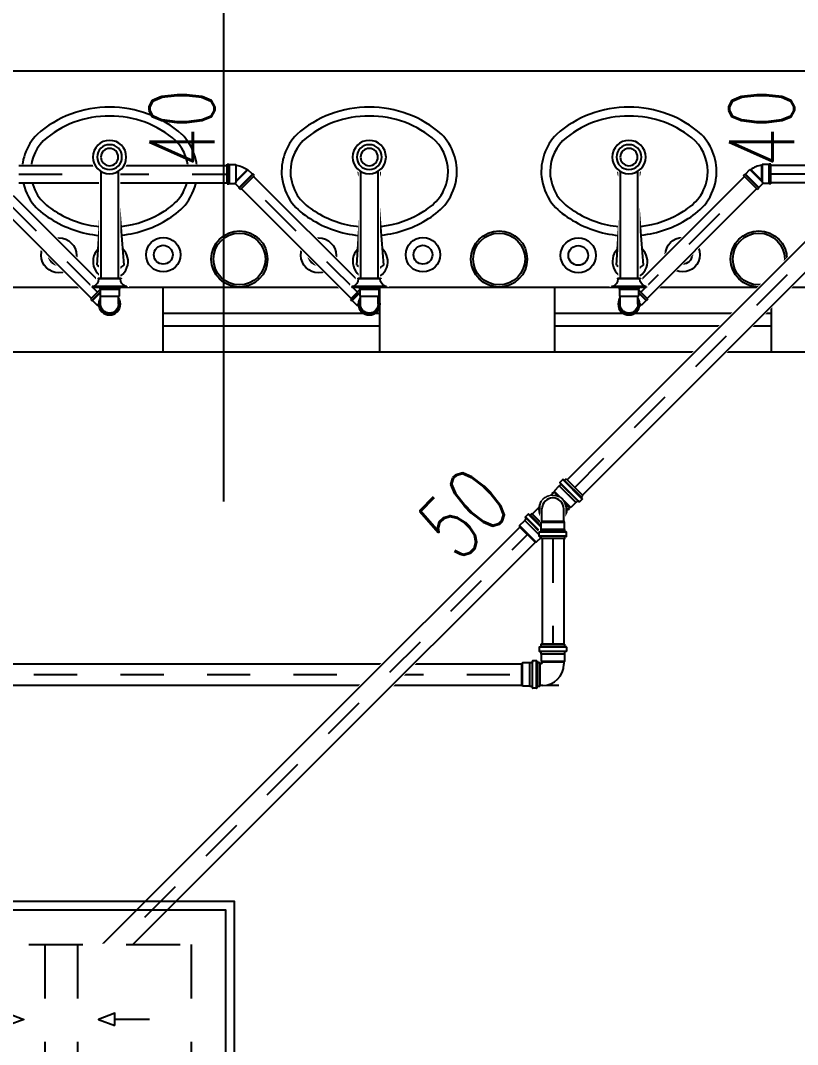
# Model space of a CAD drawing. Header units: inches. Extents: x 542787 to 543192, y 9574025 to 9574373.
# Drawn here: x 543046.43 to 543048.225, y 9574104.604 to 9574106.971 of the extents above; entities that cross this region are included whole.
import ezdxf
from ezdxf.enums import TextEntityAlignment as Align

# ---------------------------------------------------------------- set-up
doc = ezdxf.new("R2010")
doc.units = ezdxf.units.IN
doc.header["$MEASUREMENT"] = 0
for name, pattern in [('DASHDOT', [1, 0.5, -0.25, 0, -0.25]), ('HIDDEN', [0.375, 0.25, -0.125]), ('HIDDEN2', [4.7625, 3.175, -1.5875])]:
    doc.linetypes.add(name, pattern=pattern)
for name, color, linetype in [('EIXO', 8, 'Continuous'), ('I-ARQ', 8, 'Continuous'), ('I-CONEXAO', 1, 'Continuous'), ('I-ESGOTO', 6, 'Continuous'), ('I-NORMO_INST', 4, 'Continuous'), ('TINTERNO', 8, 'Continuous')]:
    doc.layers.add(name, color=color, linetype=linetype)
doc.styles.add('125', font='ROMANS.SHX', dxfattribs={"width": 0.7, "height": 0.25})
doc.styles.add('25', font='ROMANS.SHX', dxfattribs={"width": 0.7, "height": 0.05})

# ---------------------------------------------------------------- blocks, each defined once
blk = doc.blocks.new('*U170')
at = {"color": 2}
blk.add_wipeout([(0, -0.0285), (-4.4131, -0.0285), (-4.4131, 0.0285), (0, 0.0285)], dxfattribs=at)
for p, q in [((0, 0.025), (-4.4131, 0.025)), ((0, -0.025), (-4.4131, -0.025))]:
    blk.add_line(p, q)
at = {"layer": 'EIXO', "linetype": 'DASHDOT', "ltscale": 0.01}
blk.add_line((0, 0), (-4.4131, 0), dxfattribs=at)
blk = doc.blocks.new('*U78')
at = {"color": 2}
blk.add_wipeout([(0.1631, -0.1299), (0.3716, -0.3383), (0.3384, -0.3715), (0.1299, -0.1631)], dxfattribs=at)
for p, q in [((0.1607, -0.1323), (0.3692, -0.3407)), ((0.1324, -0.1606), (0.3409, -0.369))]:
    blk.add_line(p, q)
at = {"layer": 'EIXO', "linetype": 'DASHDOT', "ltscale": 0.01}
blk.add_line((0.1465, -0.1465), (0.355, -0.3549), dxfattribs=at)
blk = doc.blocks.new('*U80')
at = {"color": 2}
blk.add_wipeout([(0.0879, -0.0547), (0.3715, -0.3384), (0.3384, -0.3715), (0.0547, -0.0879)], dxfattribs=at)
for p, q in [((0.0854, -0.0571), (0.3691, -0.3408)), ((0.0571, -0.0854), (0.3408, -0.3691))]:
    blk.add_line(p, q)
at = {"layer": 'EIXO', "linetype": 'DASHDOT', "ltscale": 0.01}
blk.add_line((0.0713, -0.0713), (0.3549, -0.3549), dxfattribs=at)
blk = doc.blocks.new('*U81')
at = {"color": 2}
blk.add_wipeout([(0, 0.0228), (0.5486, 0.0228), (0.5486, -0.0228), (0, -0.0228)], dxfattribs=at)
for p, q in [((0, 0.02), (0.5486, 0.02)), ((0, -0.02), (0.5486, -0.02))]:
    blk.add_line(p, q)
at = {"layer": 'EIXO', "linetype": 'DASHDOT', "ltscale": 0.01}
blk.add_line((0, 0), (0.5486, 0), dxfattribs=at)
blk = doc.blocks.new('*U76')
at = {"color": 2}
blk.add_wipeout([(0.0201, 0.0201), (1.9023, -1.862), (1.862, -1.9023), (-0.0201, -0.0201)], dxfattribs=at)
for p, q in [((0.0177, 0.0177), (1.8998, -1.8645)), ((-0.0177, -0.0177), (1.8645, -1.8998))]:
    blk.add_line(p, q)
at = {"layer": 'EIXO', "linetype": 'DASHDOT', "ltscale": 0.01}
blk.add_line((0, 0), (1.8821, -1.8821), dxfattribs=at)
blk = doc.blocks.new('*U79')
at = {"color": 2}
blk.add_wipeout([(0.1177, -0.0846), (0.3714, -0.3385), (0.3382, -0.3716), (0.0845, -0.1177)], dxfattribs=at)
for p, q in [((0.1152, -0.087), (0.369, -0.3409)), ((0.0869, -0.1153), (0.3407, -0.3692))]:
    blk.add_line(p, q)
at = {"layer": 'EIXO', "linetype": 'DASHDOT', "ltscale": 0.01}
blk.add_line((0.1011, -0.1011), (0.3548, -0.3551), dxfattribs=at)
blk = doc.blocks.new('*U67')
at = {"color": 2}
blk.add_wipeout([(0.0278, 0.0036), (0.0295, 0.0036), (0.0401, -0.007), (0.0415, -0.007), (0.0448, -0.0103), (0.0103, -0.0448), (0.007, -0.0415), (0.007, -0.0401), (-0.0036, -0.0295), (-0.0036, -0.0278), (-0.0085, -0.0228), (-0.0135, -0.0203), (-0.0208, -0.0127), (-0.0243, -0.0019), (-0.0237, 0.0059), (-0.0199, 0.0141), (-0.0152, 0.0191), (-0.0086, 0.0228), (-0.0002, 0.0244), (0.0052, 0.0238), (0.0135, 0.0203), (0.0187, 0.0156), (0.0228, 0.0085)], dxfattribs=at)
for p, q in [((0.0215, 0.0077), (0.0272, 0.002)), ((0.0223, -0.0045), (0.0288, 0.002)), ((0.0271, 0.002), (0.0227, -0.0025)), ((0.0288, 0.002), (0.0271, 0.002)), ((0.0395, -0.0086), (0.0288, 0.002)), ((-0.0077, -0.0215), (-0.002, -0.0272)), ((0.0045, -0.0223), (-0.002, -0.0288)), ((-0.002, -0.0271), (0.0025, -0.0227)), ((0.0409, -0.0086), (0.0086, -0.0409)), ((0.0437, -0.0115), (0.0115, -0.0437)), ((0.0409, -0.0086), (0.0395, -0.0086)), ((0.0437, -0.0115), (0.0409, -0.0086)), ((-0.002, -0.0288), (-0.002, -0.0271)), ((0.0086, -0.0395), (-0.002, -0.0288)), ((0.0086, -0.0409), (0.0086, -0.0395)), ((0.0115, -0.0437), (0.0086, -0.0409))]:
    blk.add_line(p, q)
for radius in [0.0228, 0.02]:
    blk.add_circle((0, 0), radius)
at = {"layer": 'TINTERNO'}
blk.add_line((0.0395, -0.0086), (0.0086, -0.0395), dxfattribs=at)
blk.add_circle((0, 0), 0.0188, dxfattribs=at)
blk = doc.blocks.new('*U69')
at = {"color": 2}
blk.add_wipeout([(0.0026, 0.0263), (0.0167, 0.0222), (0.0266, 0.0115), (0.0291, -0.0016), (0.0243, -0.0154), (0.0138, -0.0241), (0.0026, -0.0262), (-0.0119, -0.0222), (-0.022, -0.0097), (-0.0237, 0.0006), (-0.0204, 0.0115), (-0.0115, 0.0225)], dxfattribs=at)
blk.add_circle((0.0027, 0), 0.025)
at = {"color": 8, "ltscale": 0.01}
blk.add_circle((0.0027, 0), 0.0233, dxfattribs=at)
for centre, start, end in [((0.0027, 0.0125), 132.0789, 270), ((0.0027, -0.0125), 312.0789, 90)]:
    blk.add_arc(centre, 0.0125, start, end, dxfattribs=at)
blk = doc.blocks.new('*U68')
at = {"color": 2}
blk.add_wipeout([(0.0171, 0.0222), (0.0183, 0.0234), (0.0333, 0.0234), (0.0343, 0.0244), (0.039, 0.0244), (0.039, -0.0244), (0.0343, -0.0244), (0.0333, -0.0234), (0.0183, -0.0234), (0.0171, -0.0222), (0.0101, -0.0222), (0.0049, -0.0239), (-0.0057, -0.0237), (-0.0159, -0.0185), (-0.0209, -0.0126), (-0.024, -0.0041), (-0.0242, 0.0027), (-0.0222, 0.01), (-0.0174, 0.0171), (-0.0132, 0.0205), (-0.0048, 0.0239), (0.0022, 0.0243), (0.0101, 0.0222)], dxfattribs=at)
for p, q in [((0, 0.0206), (0.0178, 0.0206)), ((0.019, 0.0218), (0.0178, 0.0206)), ((0.034, 0.0218), (0.019, 0.0218)), ((0.035, 0.0228), (0.034, 0.0218)), ((0.039, 0.0228), (0.035, 0.0228)), ((0.039, 0.0228), (0.039, -0.0228)), ((0, -0.0206), (0.0178, -0.0206)), ((0.019, -0.0218), (0.0178, -0.0206)), ((0.034, -0.0218), (0.019, -0.0218)), ((0.035, -0.0228), (0.034, -0.0218)), ((0.039, -0.0228), (0.035, -0.0228))]:
    blk.add_line(p, q)
at = {"color": 8}
for p, q in [((0.0178, 0.0206), (0.0178, -0.0206)), ((0.019, -0.0218), (0.019, 0.0218)), ((0.034, 0.0218), (0.034, -0.0218)), ((0.035, 0.0228), (0.035, -0.0228))]:
    blk.add_line(p, q, dxfattribs=at)
blk.add_arc((0, 0), 0.0228, 64.6232, 295.3768, dxfattribs=at)
for radius, start, end in [(0.0218, 70.9009, 289.0991), (0.0206, 90, 270)]:
    blk.add_arc((0, 0), radius, start, end)
blk = doc.blocks.new('*U73')
at = {"color": 2}
blk.add_wipeout([(0, 0.0228), (0.4829, 0.0228), (0.4829, -0.0228), (0, -0.0228)], dxfattribs=at)
for p, q in [((0, 0.02), (0.4829, 0.02)), ((0, -0.02), (0.4829, -0.02))]:
    blk.add_line(p, q)
at = {"layer": 'EIXO', "linetype": 'DASHDOT', "ltscale": 0.01}
blk.add_line((0, 0), (0.4829, 0), dxfattribs=at)
blk = doc.blocks.new('SF40B5')
at = {"color": 8, "linetype": 'Continuous'}
for p, q in [((0.0011, 0.04), (0, 0.04)), ((0, 0.04), (0, -0.04)), ((0.0011, 0.04), (0.0011, -0.04)), ((0.0191, 0.0267), (0.0184, 0.0267)), ((0.0184, 0.0267), (0.0184, -0.0267)), ((0.0197, 0.026), (0.0197, -0.026)), ((0.0011, -0.04), (0, -0.04)), ((0.0191, -0.0267), (0.0184, -0.0267))]:
    blk.add_line(p, q, dxfattribs=at)
at = {"linetype": 'Continuous'}
for p, q in [((0.2669, 0.02), (0.0197, 0.02)), ((0.2669, -0.02), (0.0197, -0.02))]:
    blk.add_line(p, q, dxfattribs=at)
for radius in [0.0387, 0.02]:
    blk.add_circle((0.3, 0), radius)
at = {"color": 8}
blk.add_circle((0.3, 0), 0.0287, dxfattribs=at)
at = {"linetype": 'Continuous'}
for centre, start, end in [((0.0187, 0.0443), 201.6148, 268.9949), ((0.0187, -0.0443), 91.0051, 158.3852)]:
    blk.add_arc(centre, 0.019, start, end, dxfattribs=at)
at = {"color": 8, "linetype": 'Continuous'}
for centre, start, end in [((0.0191, 0.026), 0, 90), ((0.0191, -0.026), 270, 0)]:
    blk.add_arc(centre, 0.000667, start, end, dxfattribs=at)
at = {"color": 2}
blk.add_wipeout([(0.0011, 0.0446), (0.0067, 0.0446), (0.0067, 0.0383), (0.0149, 0.0312), (0.0253, 0.0312), (0.0253, 0.0246), (0.2659, 0.0246), (0.2726, 0.0326), (0.2841, 0.0398), (0.2972, 0.0431), (0.3107, 0.0422), (0.3233, 0.0371), (0.3337, 0.0284), (0.3408, 0.017), (0.3441, 0.0038), (0.3432, -0.0097), (0.3382, -0.0222), (0.3295, -0.0326), (0.318, -0.0398), (0.3049, -0.0431), (0.2914, -0.0422), (0.2788, -0.0371), (0.2684, -0.0284), (0.266, -0.0246), (0.0253, -0.0246), (0.0253, -0.0312), (0.0149, -0.0312), (0.0067, -0.0383), (0.0067, -0.0446), (0.0011, -0.0446)], dxfattribs=at)
at = {"color": 8, "linetype": 'Continuous'}
for p, q in [((0.0021, 0.04), (0.0011, 0.04)), ((0.0011, 0.04), (0.0011, -0.04)), ((0.0021, 0.04), (0.0021, -0.04)), ((0.0201, 0.0267), (0.0194, 0.0267)), ((0.0194, 0.0267), (0.0194, -0.0267)), ((0.0208, 0.026), (0.0208, -0.026)), ((0.0021, -0.04), (0.0011, -0.04)), ((0.0201, -0.0267), (0.0194, -0.0267))]:
    blk.add_line(p, q, dxfattribs=at)
at = {"linetype": 'Continuous'}
for p, q in [((0.2679, 0.02), (0.0208, 0.02)), ((0.2679, -0.02), (0.0208, -0.02))]:
    blk.add_line(p, q, dxfattribs=at)
for radius in [0.0387, 0.02]:
    blk.add_circle((0.3011, 0), radius)
at = {"color": 8}
blk.add_circle((0.3011, 0), 0.0287, dxfattribs=at)
at = {"linetype": 'Continuous'}
for centre, start, end in [((0.0198, 0.0443), 201.6148, 268.9949), ((0.0198, -0.0443), 91.0051, 158.3852)]:
    blk.add_arc(centre, 0.019, start, end, dxfattribs=at)
at = {"color": 8, "linetype": 'Continuous'}
for centre, start, end in [((0.0201, 0.026), 0, 90), ((0.0201, -0.026), 270, 0)]:
    blk.add_arc(centre, 0.000667, start, end, dxfattribs=at)
blk = doc.blocks.new('J4540')
at = {"color": 1, "style": '25'}
for tag, flags, p in [('DESCRICAO', 1, (-0.1561, -0.1085)), ('MARCA', 1, (-0.1561, -0.1877)), ('QUANT.', 3, (-0.1561, -0.2718))]:
    blk.add_attdef(tag, text='', height=0.05, dxfattribs=dict(at, flags=flags)).set_placement(p, align=Align.CENTER)
at = {"color": 2}
blk.add_wipeout([(0.0278, -0.0238), (0.0235, -0.0238), (0.0225, -0.0228), (0.0097, -0.0228), (0.0006, -0.0318), (0.0006, -0.0332), (-0.0025, -0.0363), (-0.0358, -0.0029), (-0.0328, 0.0001), (-0.0314, 0.0001), (-0.0207, 0.0107), (-0.019, 0.0107), (-0.0066, 0.0179), (0.0062, 0.0212), (0.0075, 0.0224), (0.0225, 0.0224), (0.0235, 0.0234), (0.0278, 0.0234)], dxfattribs=at)
for p, q in [((-0.031, -0.0007), (-0.0204, 0.0099)), ((0.0078, -0.0183), (-0.0204, 0.0099)), ((-0.0204, 0.0099), (-0.0187, 0.0099)), ((0.0078, 0.0216), (0.0066, 0.0204)), ((0.0228, 0.0216), (0.0078, 0.0216)), ((0.0078, 0.0216), (0.0078, -0.0183)), ((0.0238, 0.0226), (0.0228, 0.0216)), ((0.0278, 0.0226), (0.0238, 0.0226)), ((0.0238, 0.0226), (0.0238, -0.023)), ((0.0278, -0.023), (0.0278, 0.0226)), ((-0.0353, -0.0035), (-0.0324, -0.0007)), ((-0.003, -0.0357), (-0.0353, -0.0035)), ((-0.0002, -0.0329), (-0.0324, -0.0007)), ((-0.0324, -0.0007), (-0.031, -0.0007)), ((-0.0002, -0.0315), (0.0093, -0.022)), ((0.0078, -0.0183), (0.0093, -0.022)), ((0.0228, -0.022), (0.0093, -0.022)), ((0.0238, -0.023), (0.0228, -0.022)), ((0.0278, -0.023), (0.0238, -0.023)), ((-0.003, -0.0357), (-0.0002, -0.0329)), ((-0.0002, -0.0329), (-0.0002, -0.0315))]:
    blk.add_line(p, q)
at = {"color": 8}
for p, q in [((-0.0187, 0.0099), (0.0066, -0.0154)), ((0.0066, -0.0154), (0.0066, 0.0204)), ((0.0228, 0.0216), (0.0228, -0.022)), ((-0.0002, -0.0315), (-0.031, -0.0007)), ((0.0066, -0.0154), (0.0078, -0.0183))]:
    blk.add_line(p, q, dxfattribs=at)
blk.add_arc((0.0157, -0.0373), 0.0584, 98.9327, 126.0673)
blk = doc.blocks.new('*U70')
at = {"color": 2, "ltscale": 0.5}
blk.add_wipeout([(-0.302, -0.302), (0.302, -0.302), (0.302, 0.302), (-0.302, 0.302)], dxfattribs=at)
at = {"ltscale": 0.5}
blk.add_lwpolyline([(-0.4, -0.4), (0.4, -0.4), (0.4, 0.4), (-0.4, 0.4)], close=True, dxfattribs=at)
at = {"color": 8, "ltscale": 0.5}
blk.add_lwpolyline([(-0.38, -0.38), (0.38, -0.38), (0.38, 0.38), (-0.38, 0.38)], close=True, dxfattribs=at)
at = {"color": 8, "linetype": 'HIDDEN', "ltscale": 0.5}
blk.add_lwpolyline([(-0.3, -0.3), (0.3, -0.3), (0.3, 0.3), (-0.3, 0.3)], close=True, dxfattribs=at)
at = {"layer": 'I-CONEXAO', "color": 8, "linetype": 'HIDDEN', "ltscale": 0.5}
for p, q in [((-0.0375, 0.3), (-0.0375, -0.0064)), ((0.0375, 0.3), (0.0375, -0.0064)), ((-0.3, -0.3), (-0.0595, -0.0595)), ((0.3, -0.3), (0.0595, -0.0595))]:
    blk.add_line(p, q, dxfattribs=at)
at = {"layer": 'I-CONEXAO', "color": 8, "ltscale": 0.5}
for p, q in [((-0.2041, 0.127), (-0.1243, 0.127)), ((0.2041, 0.127), (0.1243, 0.127)), ((-0.0006, -0.2462), (-0.0006, -0.1664))]:
    blk.add_line(p, q, dxfattribs=at)
for points in [[(-0.1243, 0.113), (-0.1243, 0.1411), (-0.0865, 0.127)], [(0.1243, 0.113), (0.1243, 0.1411), (0.0865, 0.127)], [(0.0135, -0.1664), (-0.0147, -0.1664), (-0.0006, -0.1286)]]:
    blk.add_lwpolyline(points, close=True, dxfattribs=at)
at = {"layer": 'I-CONEXAO', "color": 8, "linetype": 'HIDDEN', "ltscale": 0.5}
for centre, start, end in [((-0.1125, -0.0064), 315, 0), ((0.1125, -0.0064), 180, 225)]:
    blk.add_arc(centre, 0.075, start, end, dxfattribs=at)
blk = doc.blocks.new('*U62')
at = {"color": 1, "style": '25'}
for tag, flags, p in [('DESCRICAO', 1, (-0.1561, -0.1085)), ('MARCA', 1, (-0.1561, -0.1877)), ('QUANT.', 3, (-0.1561, -0.2718))]:
    blk.add_attdef(tag, text='', height=0.05, dxfattribs=dict(at, flags=flags)).set_placement(p, align=Align.CENTER)
at = {"color": 2}
blk.add_wipeout([(-0.0358, -0.0029), (-0.0328, 0.0001), (-0.0314, 0.0001), (-0.0223, 0.0092), (-0.0223, 0.022), (-0.0233, 0.023), (-0.0233, 0.0273), (0.0239, 0.0273), (0.0239, 0.023), (0.0229, 0.022), (0.0229, 0.007), (0.0216, 0.0057), (0.0179, -0.008), (0.0112, -0.0195), (0.0112, -0.0212), (0.0006, -0.0318), (0.0006, -0.0332), (-0.0025, -0.0363)], dxfattribs=at)
for p, q in [((-0.0225, 0.0273), (0.0231, 0.0273)), ((-0.0225, 0.0273), (-0.0225, 0.0233)), ((0.0231, 0.0273), (0.0231, 0.0233)), ((-0.031, -0.0007), (-0.0215, 0.0089)), ((-0.0225, 0.0233), (0.0231, 0.0233)), ((-0.0225, 0.0233), (-0.0215, 0.0223)), ((-0.0215, 0.0223), (-0.0215, 0.0089)), ((-0.0178, 0.0073), (-0.0215, 0.0089)), ((0.0104, -0.0209), (-0.0178, 0.0073)), ((-0.0178, 0.0073), (0.0221, 0.0073)), ((0.0221, 0.0073), (0.0209, 0.0061)), ((0.0231, 0.0233), (0.0221, 0.0223)), ((0.0221, 0.0223), (0.0221, 0.0073)), ((-0.0353, -0.0035), (-0.0324, -0.0007)), ((-0.0353, -0.0035), (-0.003, -0.0357)), ((-0.0002, -0.0329), (-0.0324, -0.0007)), ((-0.0324, -0.0007), (-0.031, -0.0007)), ((-0.0002, -0.0315), (0.0104, -0.0209)), ((0.0104, -0.0209), (0.0104, -0.0192)), ((-0.003, -0.0357), (-0.0002, -0.0329)), ((-0.0002, -0.0329), (-0.0002, -0.0315))]:
    blk.add_line(p, q)
at = {"color": 8}
for p, q in [((-0.0215, 0.0223), (0.0221, 0.0223)), ((-0.0149, 0.0061), (-0.0178, 0.0073)), ((-0.0149, 0.0061), (0.0104, -0.0192)), ((0.0209, 0.0061), (-0.0149, 0.0061)), ((-0.0002, -0.0315), (-0.031, -0.0007))]:
    blk.add_line(p, q, dxfattribs=at)
blk.add_arc((-0.0368, 0.0152), 0.0584, 323.9327, 351.0673)
blk = doc.blocks.new('*U143')
at = {"color": 2}
blk.add_wipeout([(0.01, -0.0588), (0.0095, -0.0548), (0.0105, -0.053), (0.0065, -0.049), (0.0079, -0.0476), (-0.006, -0.0337), (-0.0255, -0.0252), (-0.0354, -0.0044), (-0.0366, -0.0053), (-0.0417, -0.0003), (-0.041, 0.0006), (-0.0429, 0.0006), (-0.0548, 0.0124), (-0.0551, 0.0124), (-0.0582, 0.0156), (-0.0593, 0.0146), (-0.0638, 0.0148), (-0.07, 0.021), (-0.0705, 0.025), (-0.0695, 0.0268), (-0.0719, 0.0292), (-0.03, 0.0711), (-0.0276, 0.0688), (-0.0258, 0.0698), (-0.0218, 0.0693), (-0.0156, 0.0631), (-0.0154, 0.0586), (-0.0163, 0.0575), (-0.0121, 0.0533), (-0.0122, 0.0532), (-0.0013, 0.0422), (-0.0013, 0.0403), (-0.0005, 0.041), (0.0046, 0.0359), (0.0036, 0.0348), (0.0235, 0.0259), (0.0331, 0.0054), (0.047, -0.0085), (0.0484, -0.0071), (0.0524, -0.0111), (0.0542, -0.01), (0.0582, -0.0105), (0.0644, -0.0167), (0.0646, -0.0212), (0.0636, -0.0223), (0.0668, -0.0254), (0.0668, -0.0258), (0.0786, -0.0376), (0.077, -0.0404), (0.0399, -0.0776), (0.0371, -0.0792), (0.0252, -0.0674), (0.0249, -0.0674), (0.0217, -0.0643), (0.0206, -0.0652), (0.0162, -0.065)], dxfattribs=at)
for p, q in [((-0.0702, 0.0308), (-0.0316, 0.0695)), ((-0.0677, 0.0234), (-0.0241, 0.067)), ((-0.0609, 0.0167), (-0.0174, 0.0602)), ((-0.0541, 0.0147), (-0.0155, 0.0534)), ((-0.0316, 0.0695), (-0.0285, 0.0664)), ((-0.0246, 0.0678), (-0.0273, 0.0663)), ((-0.0234, 0.0677), (-0.0172, 0.0615)), ((-0.0172, 0.0601), (-0.0189, 0.0581)), ((-0.0188, 0.0567), (-0.0155, 0.0534)), ((-0.0155, 0.0534), (-0.0155, 0.0532)), ((-0.0155, 0.0532), (-0.0036, 0.0413)), ((-0.0702, 0.0308), (-0.0671, 0.0277)), ((-0.0685, 0.0239), (-0.067, 0.0265)), ((-0.0036, 0.0413), (-0.019, 0.0258)), ((-0.0036, 0.0413), (-0.0036, 0.0387)), ((-0.0036, 0.0387), (0.0037, 0.0314)), ((-0.0018, 0.0369), (-0.0006, 0.0379)), ((-0.0006, 0.0379), (0.0015, 0.0358)), ((0.0005, 0.0346), (0.0015, 0.0358)), ((-0.0684, 0.0227), (-0.0622, 0.0165)), ((-0.0608, 0.0164), (-0.0588, 0.0181)), ((-0.0574, 0.018), (-0.0541, 0.0147)), ((-0.0541, 0.0147), (-0.0538, 0.0147)), ((-0.0538, 0.0147), (-0.042, 0.0029)), ((-0.042, 0.0029), (-0.0265, 0.0183)), ((-0.042, 0.0029), (-0.0394, 0.0029)), ((-0.0394, 0.0029), (-0.0321, -0.0045)), ((-0.0376, 0.001), (-0.0385, -0.0001)), ((0.0309, 0.0043), (0.047, -0.0117)), ((-0.0385, -0.0001), (-0.0365, -0.0022)), ((-0.0353, -0.0012), (-0.0365, -0.0022)), ((0.0097, -0.049), (0.0484, -0.0103)), ((0.0123, -0.0565), (0.0558, -0.0129)), ((0.0185, -0.0627), (0.062, -0.0191)), ((0.0484, -0.0103), (0.0515, -0.0134)), ((0.0553, -0.012), (0.0527, -0.0136)), ((0.0565, -0.0122), (0.0627, -0.0184)), ((0.0628, -0.0197), (0.0611, -0.0217)), ((0.0612, -0.0231), (0.0645, -0.0264)), ((-0.0049, -0.0316), (0.0112, -0.0476)), ((0.0405, -0.0769), (0.0763, -0.0411)), ((0.0645, -0.0264), (0.0645, -0.0267)), ((0.0763, -0.0386), (0.0645, -0.0267)), ((0.0763, -0.0386), (0.0763, -0.0411)), ((0.0097, -0.049), (0.0128, -0.0521)), ((0.0114, -0.056), (0.013, -0.0533)), ((0.0116, -0.0572), (0.0178, -0.0634)), ((0.0192, -0.0634), (0.0212, -0.0617)), ((0.0225, -0.0618), (0.0258, -0.0651)), ((0.0258, -0.0651), (0.0262, -0.0651)), ((0.038, -0.0769), (0.0262, -0.0651)), ((0.038, -0.0769), (0.0405, -0.0769))]:
    blk.add_line(p, q)
at = {"color": 8}
for p, q in [((-0.0666, 0.0272), (-0.028, 0.0659)), ((-0.0581, 0.0187), (-0.0194, 0.0574)), ((-0.0538, 0.0147), (-0.0155, 0.0532)), ((-0.0036, 0.0387), (-0.0132, 0.0291)), ((-0.0394, 0.0029), (-0.0298, 0.0125)), ((0.0112, -0.0476), (0.047, -0.0117)), ((0.0134, -0.0527), (0.052, -0.0139)), ((0.0219, -0.0612), (0.0605, -0.0224)), ((0.0645, -0.0264), (0.0258, -0.0651)), ((0.0262, -0.0651), (0.0645, -0.0267)), ((0.0763, -0.0386), (0.038, -0.0769))]:
    blk.add_line(p, q, dxfattribs=at)
blk.add_lwpolyline([(0.0293, 0.0066), (0.0293, 0.0066, 0.174705)], format="xyb")
for radius in [0.0318, 0.0256]:
    blk.add_circle((-0.0006, -0.0001), radius)
blk.add_circle((-0.0006, -0.0001), 0.0273, dxfattribs=at)
for centre, start, end in [((-0.0278, 0.0671), 225.0485, 300.0485), ((-0.0241, 0.067), 45.0485, 120.0485), ((-0.0181, 0.0575), 140.0485, 225.0485), ((-0.0179, 0.0608), 320.0485, 45.0485), ((-0.0677, 0.0234), 150.0485, 225.0485), ((-0.0679, 0.027), 330.0485, 45.0485), ((-0.0615, 0.0172), 225.0485, 310.0485), ((-0.0582, 0.0173), 45.0485, 130.0485), ((0.0522, -0.0127), 225.0485, 300.0485), ((0.0558, -0.0129), 45.0485, 120.0485), ((0.0619, -0.0224), 140.0485, 225.0485), ((0.062, -0.0191), 320.0485, 45.0485), ((0.0123, -0.0565), 150.0485, 225.0485), ((0.0121, -0.0528), 330.0485, 45.0485), ((0.0185, -0.0627), 225.0485, 310.0485), ((0.0218, -0.0625), 45.0485, 130.0485)]:
    blk.add_arc(centre, 0.001, start, end)
blk = doc.blocks.new('*U198')
at = {"color": 1, "style": '25'}
for tag, flags, p in [('DESCRICAO', 1, (0, -0.1085)), ('MARCA', 1, (0, -0.1877)), ('QUANT.', 3, (0, -0.2718))]:
    blk.add_attdef(tag, text='', height=0.05, dxfattribs=dict(at, flags=flags)).set_placement(p, align=Align.CENTER)
at = {"color": 2}
blk.add_wipeout([(-0.0287, 0.0245), (-0.0294, 0.0413), (-0.034, 0.0514), (-0.034, 0.0656), (-0.0294, 0.0656), (-0.0294, 0.07), (0, 0.07), (0.0294, 0.07), (0.0294, 0.0661), (0.034, 0.0661), (0.034, 0.0519), (0.0292, 0.0417), (0.0297, 0.0182), (0.0292, 0.0088), (0.0277, -0.01), (0.0239, -0.0196), (0.0192, -0.0234), (0.0124, -0.0273), (0.006, -0.0297), (-0.0054, -0.0291), (-0.0148, -0.0264), (-0.0211, -0.0214), (-0.0258, -0.0129), (-0.0287, -0.0036), (-0.0287, 0.0055)], dxfattribs=at)
for p, q in [((-0.0318, 0.0629), (-0.0318, 0.0542)), ((-0.0311, 0.0639), (-0.0281, 0.0647)), ((-0.0309, 0.0532), (-0.0283, 0.0529)), ((-0.0308, 0.0629), (0.0308, 0.0629)), ((-0.0308, 0.0534), (0.0308, 0.0534)), ((-0.0274, 0.07), (0.0273, 0.07)), ((-0.0274, 0.07), (-0.0274, 0.0656)), ((-0.0274, 0.0519), (-0.0274, 0.0473)), ((0.0273, 0.07), (0.0273, 0.0656)), ((0.0273, 0.0519), (0.0273, 0.0473)), ((0.0311, 0.0639), (0.0281, 0.0647)), ((0.0309, 0.0532), (0.0283, 0.0529)), ((0.0318, 0.0629), (0.0318, 0.0542)), ((-0.0274, 0.0473), (-0.0272, 0.0471)), ((0.0271, 0.0471), (-0.0272, 0.0471)), ((-0.0272, 0.0471), (-0.0272, 0.0303)), ((0.0271, 0.0303), (-0.0272, 0.0303)), ((-0.0272, 0.0303), (-0.0254, 0.0285)), ((-0.0254, 0.0285), (-0.0254, 0)), ((0.0271, 0.0303), (0.0253, 0.0285)), ((0.0253, 0.0285), (0.0253, 0)), ((0.0273, 0.0473), (0.0271, 0.0471)), ((0.0271, 0.0471), (0.0271, 0.0303))]:
    blk.add_line(p, q)
at = {"color": 8}
for p, q in [((-0.0274, 0.0649), (0.0273, 0.0649)), ((-0.0274, 0.0529), (0.0273, 0.0529)), ((0.0273, 0.0473), (-0.0274, 0.0473)), ((0.0253, 0.0285), (-0.0254, 0.0285))]:
    blk.add_line(p, q, dxfattribs=at)
for centre, radius, start, end in [((-0.0308, 0.0629), 0.001, 105, 180), ((-0.0308, 0.0542), 0.001, 180, 265), ((-0.0284, 0.0519), 0.001, 0, 85), ((-0.0284, 0.0656), 0.001, 285, 0), ((0.0283, 0.0656), 0.001, 180, 255), ((0.0283, 0.0519), 0.001, 95, 180), ((0.0308, 0.0542), 0.001, 275, 0), ((0.0308, 0.0629), 0.001, 0, 75), ((0, 0), 0.0254, 180, 0)]:
    blk.add_arc(centre, radius, start, end)
blk = doc.blocks.new('*U199')
at = {"color": 2}
blk.add_wipeout([(0.0285, 0), (0.0285, -0.2486), (-0.0285, -0.2486), (-0.0285, 0)], dxfattribs=at)
for p, q in [((-0.025, 0), (-0.025, -0.2486)), ((0.025, 0), (0.025, -0.2486))]:
    blk.add_line(p, q)
at = {"layer": 'EIXO', "linetype": 'DASHDOT', "ltscale": 0.01}
blk.add_line((0, 0), (0, -0.2486), dxfattribs=at)
blk = doc.blocks.new('*U200')
at = {"color": 1, "style": '25'}
for tag, flags, p in [('MARCA', 1, (0, -0.1877)), ('QUANT.', 3, (0, -0.2718))]:
    blk.add_attdef(tag, text='', height=0.05, dxfattribs=dict(at, flags=flags)).set_placement(p, align=Align.CENTER)
at = {"color": 2}
blk.add_wipeout([(0.049, -0.034), (0.0494, -0.0295), (0.0554, -0.0295), (0.0554, -0.0293), (0.0709, -0.0293), (0.0718, -0.0262), (0.0718, 0.0262), (0.0709, 0.0293), (0.0541, 0.0293), (0.0539, 0.0295), (0.0494, 0.0295), (0.049, 0.034), (0.035, 0.034), (0.0338, 0.0295), (0.0281, 0.0295), (0.0281, 0.0275), (0.0235, 0.0275), (0.0141, 0.0266), (0.0037, 0.0235), (-0.0028, 0.0202), (-0.011, 0.014), (-0.0153, 0.0095), (-0.0193, 0.0042), (-0.0218, -0.0001), (-0.0244, -0.0059), (-0.026, -0.0113), (-0.0273, -0.019), (-0.0275, -0.0236), (-0.0275, -0.0276), (-0.0293, -0.0294), (-0.0293, -0.0462), (-0.0295, -0.0464), (-0.0295, -0.0509), (-0.034, -0.0513), (-0.034, -0.0653), (-0.0295, -0.0665), (-0.0295, -0.07), (0.0295, -0.07), (0.0295, -0.0665), (0.034, -0.0653), (0.034, -0.0513), (0.0295, -0.0509), (0.0295, -0.0449), (0.0293, -0.0449), (0.0293, -0.0295), (0.0338, -0.0295), (0.035, -0.034)], dxfattribs=at)
for p, q in [((0.0235, 0.0254), (0.0303, 0.0254)), ((0.0303, 0.0274), (0.0303, -0.0273)), ((0.0303, 0.0274), (0.0347, 0.0274)), ((0.0364, 0.0311), (0.0356, 0.0281)), ((0.0374, 0.0318), (0.0461, 0.0318)), ((0.0374, 0.0308), (0.0374, -0.0308)), ((0.0469, 0.0308), (0.0469, -0.0308)), ((0.0471, 0.0309), (0.0474, 0.0283)), ((0.0484, 0.0274), (0.053, 0.0274)), ((0.053, 0.0274), (0.0532, 0.0272)), ((0.0532, 0.0272), (0.07, 0.0272)), ((0.0532, 0.0272), (0.0532, -0.0271)), ((0.07, 0.0272), (0.0718, 0.0254)), ((0.07, 0.0272), (0.07, -0.0271)), ((-0.0253, -0.0285), (-0.0253, -0.0236)), ((-0.0273, -0.0473), (-0.0271, -0.0471)), ((-0.0273, -0.0519), (-0.0273, -0.0473)), ((-0.0271, -0.0303), (-0.0253, -0.0285)), ((-0.0271, -0.0471), (-0.0271, -0.0303)), ((-0.0271, -0.0303), (0.0272, -0.0303)), ((-0.0271, -0.0471), (0.0272, -0.0471)), ((0.0254, -0.0285), (0.0254, -0.0263)), ((0.0272, -0.0303), (0.0254, -0.0285)), ((0.0264, -0.0253), (0.0303, -0.0253)), ((0.0272, -0.0471), (0.0272, -0.0303)), ((0.0274, -0.0473), (0.0272, -0.0471)), ((0.0274, -0.0519), (0.0274, -0.0473)), ((0.0303, -0.0273), (0.0347, -0.0273)), ((0.0364, -0.0311), (0.0356, -0.0281)), ((0.0374, -0.0318), (0.0461, -0.0318)), ((0.0471, -0.0309), (0.0474, -0.0283)), ((0.0484, -0.0273), (0.053, -0.0273)), ((0.053, -0.0273), (0.0532, -0.0271)), ((0.0532, -0.0271), (0.07, -0.0271)), ((0.07, -0.0271), (0.0718, -0.0253)), ((-0.0318, -0.0629), (-0.0318, -0.0542)), ((-0.0311, -0.0639), (-0.0281, -0.0647)), ((-0.0309, -0.0532), (-0.0283, -0.0529)), ((-0.0308, -0.0534), (0.0308, -0.0534)), ((-0.0308, -0.0629), (0.0308, -0.0629)), ((-0.0273, -0.07), (-0.0273, -0.0656)), ((-0.0273, -0.07), (0.0274, -0.07)), ((0.0274, -0.07), (0.0274, -0.0656)), ((0.0311, -0.0639), (0.0281, -0.0647)), ((0.0309, -0.0532), (0.0283, -0.0529)), ((0.0318, -0.0629), (0.0318, -0.0542))]:
    blk.add_line(p, q)
at = {"color": 8}
for p, q in [((0.0303, -0.0253), (0.0303, 0.0254)), ((0.0354, 0.0274), (0.0354, -0.0273)), ((0.0474, 0.0274), (0.0474, -0.0273)), ((0.053, 0.0274), (0.053, -0.0273)), ((0.0718, 0.0254), (0.0718, -0.0253)), ((-0.0273, -0.0473), (0.0274, -0.0473)), ((-0.0253, -0.0285), (0.0254, -0.0285)), ((-0.0273, -0.0529), (0.0274, -0.0529)), ((-0.0273, -0.0649), (0.0274, -0.0649))]:
    blk.add_line(p, q, dxfattribs=at)
for centre, radius, start, end in [((0.0235, -0.0236), 0.0489, 90, 180), ((0.0347, 0.0284), 0.001, 270, 345), ((0.0374, 0.0308), 0.001, 90, 165), ((0.0461, 0.0308), 0.001, 5, 90), ((0.0484, 0.0284), 0.001, 185, 270), ((0.0264, -0.0263), 0.001, 90, 180), ((0.0347, -0.0283), 0.001, 15, 90), ((0.0374, -0.0308), 0.001, 195, 270), ((0.0461, -0.0308), 0.001, 270, 355), ((0.0484, -0.0283), 0.001, 90, 175), ((-0.0308, -0.0542), 0.001, 95, 180), ((-0.0308, -0.0629), 0.001, 180, 255), ((-0.0283, -0.0519), 0.001, 275, 0), ((-0.0283, -0.0656), 0.001, 0, 75), ((0.0284, -0.0519), 0.001, 180, 265), ((0.0284, -0.0656), 0.001, 105, 180), ((0.0308, -0.0542), 0.001, 0, 85), ((0.0308, -0.0629), 0.001, 285, 0)]:
    blk.add_arc(centre, radius, start, end)
at = {"color": 1, "style": '25', "flags": 1}
blk.add_attdef('DESCRICAO', text='', height=0.05, dxfattribs=at).set_placement((0, -0.1085), align=Align.CENTER)

msp = doc.modelspace()

# ---------------------------------------------------------------- linework, layer by layer
at = {"layer": 'I-ARQ'}
for p, q in [((543049.421, 9574106.8545), (543045.651, 9574106.8545)), ((543046.6076, 9574106.4061), (543046.6166, 9574106.5521)), ((543046.6696, 9574106.4061), (543046.6583, 9574106.5521)), ((543047.2076, 9574106.4061), (543047.2166, 9574106.5521)), ((543047.2696, 9574106.4061), (543047.2583, 9574106.5521)), ((543047.8076, 9574106.4061), (543047.8166, 9574106.5521)), ((543047.8696, 9574106.4061), (543047.8583, 9574106.5521)), ((543049.421, 9574106.3545), (543045.651, 9574106.3545)), ((543049.571, 9574106.2045), (543045.651, 9574106.2045))]:
    msp.add_line(p, q, dxfattribs=at)
at = {"layer": 'I-ARQ', "linetype": 'HIDDEN2'}
for p, q in [((543046.7598, 9574106.2045), (543046.7598, 9574106.3545)), ((543047.2598, 9574106.3545), (543047.2598, 9574106.2045)), ((543047.6648, 9574106.2045), (543047.6648, 9574106.3545)), ((543048.1648, 9574106.3545), (543048.1648, 9574106.2045)), ((543046.7598, 9574106.2945), (543047.2598, 9574106.2945)), ((543047.6648, 9574106.2945), (543048.1648, 9574106.2945)), ((543047.2598, 9574106.2645), (543046.7598, 9574106.2645)), ((543048.1648, 9574106.2645), (543047.6648, 9574106.2645))]:
    msp.add_line(p, q, dxfattribs=at)
at = {"layer": 'I-ARQ'}
for centre, radius in [((543046.636, 9574106.6221), 0.0248), ((543046.636, 9574106.6221), 0.0188), ((543047.236, 9574106.6221), 0.0248), ((543047.236, 9574106.6221), 0.0188), ((543047.836, 9574106.6221), 0.0248), ((543047.836, 9574106.6221), 0.0188), ((543046.636, 9574106.6221), 0.0146), ((543047.236, 9574106.6221), 0.0146), ((543047.836, 9574106.6221), 0.0146), ((543046.5188, 9574106.4283), 0.0406), ((543046.76, 9574106.4299), 0.0398), ((543046.76, 9574106.4299), 0.0218), ((543047.1188, 9574106.4283), 0.0406), ((543047.36, 9574106.4299), 0.0398), ((543047.36, 9574106.4299), 0.0218), ((543047.7188, 9574106.4283), 0.0406), ((543047.96, 9574106.4299), 0.0398), ((543047.96, 9574106.4299), 0.0218), ((543046.5188, 9574106.4283), 0.0228), ((543047.1188, 9574106.4283), 0.0228), ((543047.7188, 9574106.4283), 0.0228)]:
    msp.add_circle(centre, radius, dxfattribs=at)
at = {"layer": 'I-ARQ', "linetype": 'Continuous', "ltscale": 2.5}
for centre, radius in [((543046.936, 9574106.42), 0.065), ((543046.936, 9574106.42), 0.0599), ((543047.536, 9574106.42), 0.065), ((543047.536, 9574106.42), 0.0599), ((543048.136, 9574106.42), 0.065), ((543048.136, 9574106.42), 0.0599)]:
    msp.add_circle(centre, radius, dxfattribs=at)
at = {"layer": 'I-ARQ'}
for centre, radius, start, end in [((543046.6341, 9574106.5221), 0.2488, 89.5162, 131.6756), ((543046.6379, 9574106.5221), 0.2488, 48.3244, 90.4838), ((543047.2341, 9574106.5221), 0.2488, 89.5162, 131.6756), ((543047.2379, 9574106.5221), 0.2488, 48.3244, 90.4838), ((543047.8341, 9574106.5221), 0.2488, 89.5162, 131.6756), ((543047.8379, 9574106.5221), 0.2488, 48.3244, 90.4838), ((543046.6341, 9574106.5221), 0.2284, 89.5162, 131.4959), ((543046.6379, 9574106.5221), 0.2284, 48.5041, 90.4838), ((543047.2341, 9574106.5221), 0.2284, 89.5162, 131.4959), ((543047.2379, 9574106.5221), 0.2284, 48.5041, 90.4838), ((543047.8341, 9574106.5221), 0.2284, 89.5162, 131.4959), ((543047.8379, 9574106.5221), 0.2284, 48.5041, 90.4838), ((543046.5568, 9574106.6216), 0.1234, 135.6181, 185.5476), ((543046.5568, 9574106.6216), 0.103, 135.9979, 185.422), ((543046.7152, 9574106.6216), 0.103, 354.578, 44.0021), ((543046.7152, 9574106.6216), 0.1234, 354.4524, 44.3819), ((543047.1568, 9574106.6216), 0.1234, 135.6181, 185.5476), ((543047.1568, 9574106.6216), 0.103, 135.9979, 185.422), ((543047.3152, 9574106.6216), 0.103, 354.578, 44.0021), ((543047.3152, 9574106.6216), 0.1234, 354.4524, 44.3819), ((543047.7568, 9574106.6216), 0.1234, 135.6181, 185.5476), ((543047.7568, 9574106.6216), 0.103, 135.9979, 185.422), ((543047.9152, 9574106.6216), 0.103, 354.578, 44.0021), ((543047.9152, 9574106.6216), 0.1234, 354.4524, 44.3819), ((543046.5624, 9574106.6251), 0.1292, 186.8233, 215.4768), ((543046.5624, 9574106.6251), 0.1089, 186.9427, 215.1953), ((543046.7096, 9574106.6251), 0.1089, 324.8047, 353.0573), ((543046.7096, 9574106.6251), 0.1292, 324.5232, 353.1767), ((543047.1624, 9574106.6251), 0.1292, 186.8233, 215.4768), ((543047.1624, 9574106.6251), 0.1089, 186.9427, 215.1953), ((543047.3096, 9574106.6251), 0.1089, 324.8047, 353.0573), ((543047.3096, 9574106.6251), 0.1292, 324.5232, 353.1767), ((543047.7624, 9574106.6251), 0.1292, 186.8233, 215.4768), ((543047.7624, 9574106.6251), 0.1089, 186.9427, 215.1953), ((543047.9096, 9574106.6251), 0.1089, 324.8047, 353.0573), ((543047.9096, 9574106.6251), 0.1292, 324.5232, 353.1767), ((543046.5786, 9574106.6467), 0.1552, 218.5159, 239.275), ((543046.5786, 9574106.6467), 0.1349, 218.7467, 239.4245), ((543046.6375, 9574106.5437), 0.0225, 22.02, 157.98), ((543046.6934, 9574106.6467), 0.1349, 300.5755, 321.2533), ((543046.6934, 9574106.6467), 0.1552, 300.725, 321.4841), ((543047.1786, 9574106.6467), 0.1552, 218.5159, 239.275), ((543047.1786, 9574106.6467), 0.1349, 218.7467, 239.4245), ((543047.2375, 9574106.5437), 0.0225, 22.02, 157.98), ((543047.2934, 9574106.6467), 0.1349, 300.5755, 321.2533), ((543047.2934, 9574106.6467), 0.1552, 300.725, 321.4841), ((543047.7786, 9574106.6467), 0.1552, 218.5159, 239.275), ((543047.7786, 9574106.6467), 0.1349, 218.7467, 239.4245), ((543047.8375, 9574106.5437), 0.0225, 22.02, 157.98), ((543047.8934, 9574106.6467), 0.1349, 300.5755, 321.2533), ((543047.8934, 9574106.6467), 0.1552, 300.725, 321.4841), ((543046.6342, 9574106.7232), 0.2292, 237.172, 264.7119), ((543046.6378, 9574106.7232), 0.2292, 276.2293, 302.828), ((543047.2342, 9574106.7232), 0.2292, 237.172, 264.7119), ((543047.2378, 9574106.7232), 0.2292, 276.2293, 302.828), ((543047.8342, 9574106.7232), 0.2292, 237.172, 264.7119), ((543047.8378, 9574106.7232), 0.2292, 276.2293, 302.828), ((543046.6342, 9574106.7232), 0.2495, 237.2625, 264.855), ((543046.6378, 9574106.7232), 0.2495, 276.0812, 302.7375), ((543047.2342, 9574106.7232), 0.2495, 237.2625, 264.855), ((543047.2378, 9574106.7232), 0.2495, 276.0812, 302.7375), ((543047.8342, 9574106.7232), 0.2495, 237.2625, 264.855), ((543047.8378, 9574106.7232), 0.2495, 276.0812, 302.7375), ((543046.6383, 9574106.4142), 0.0405, 135.9756, 47.3975), ((543047.2383, 9574106.4142), 0.0405, 135.9756, 47.3975), ((543047.8383, 9574106.4142), 0.0405, 135.9756, 47.3975), ((543046.6386, 9574106.4431), 0.0483, 230.0629, 309.9371), ((543047.2386, 9574106.4431), 0.0483, 230.0629, 309.9371), ((543047.8386, 9574106.4431), 0.0483, 230.0629, 309.9371)]:
    msp.add_arc(centre, radius, start, end, dxfattribs=at)

# ---------------------------------------------------------------- block references
at = {"layer": 'I-ESGOTO', "color": 2, "xscale": -1, "rotation": 180}
msp.add_blockref('*U81', (543048.1614, 9574106.6166), dxfattribs=at)
at = {"layer": 'I-ESGOTO', "xscale": -1}
msp.add_blockref('*U170', (543043.2611, 9574105.4597), dxfattribs=at)

# ---------------------------------------------------------------- next in the draw order: block references
at = {"layer": 'I-ESGOTO', "color": 2, "xscale": -1, "rotation": 180}
msp.add_blockref('*U73', (543046.4267, 9574106.6163), dxfattribs=at)
at = {"layer": 'I-ESGOTO', "xscale": -1}
for name, p, rotation in [('*U80', (543047.7624, 9574106.2419), 180), ('*U78', (543046.7549, 9574106.1966), 270)]:
    msp.add_blockref(name, p, dxfattribs=dict(at, rotation=rotation))

# ---------------------------------------------------------------- next in the draw order: block references
at = {"layer": 'I-ESGOTO', "color": 2, "rotation": 134.9999999999888}
msp.add_blockref('*U62', (543048.1365, 9574106.6162), dxfattribs=at)
at = {"layer": 'I-ESGOTO', "xscale": -1}
msp.add_blockref('*U76', (543048.3432, 9574106.5246), dxfattribs=at)

# ---------------------------------------------------------------- next in the draw order: texts
at = {"layer": 'I-NORMO_INST', "style": '125', "width": 0.7}
msp.add_text('40', height=0.15, rotation=90, dxfattribs=at).set_placement((543046.8781, 9574106.6326))

# ---------------------------------------------------------------- next in the draw order: block references
at = {"layer": 'I-ESGOTO', "color": 2, "xscale": -1, "rotation": 270}
msp.add_blockref('*U79', (543047.3096, 9574106.242), dxfattribs=at)
at = {"layer": 'I-ESGOTO', "xscale": -1}
for p, rotation in [((543046.636, 9574106.3155), 270), ((543047.836, 9574106.3155), 180)]:
    msp.add_blockref('*U67', p, dxfattribs=dict(at, rotation=rotation))
at = {"layer": 'I-ESGOTO', "rotation": 270}
msp.add_blockref('*U143', (543047.6603, 9574105.8418), dxfattribs=at)
at = {"layer": 'I-ESGOTO', "xscale": -1}
msp.add_blockref('*U70', (543046.5242, 9574104.5355), dxfattribs=at)

# ---------------------------------------------------------------- next in the draw order: texts
at = {"layer": 'I-NORMO_INST', "style": '125', "width": 0.7}
for s, rotation, p in [('40', 90, (543048.2175, 9574106.6326)), ('50', 45, (543047.4439, 9574105.7156))]:
    msp.add_text(s, height=0.15, rotation=rotation, dxfattribs=at).set_placement(p)

# ---------------------------------------------------------------- next in the draw order: block references
at = {"layer": 'I-ESGOTO', "color": 2, "xscale": -1}
msp.add_blockref('J4540', (543046.9354, 9574106.6165), dxfattribs=at)
at = {"layer": 'I-ESGOTO', "color": 2, "xscale": -1, "rotation": 270}
msp.add_blockref('*U67', (543047.236, 9574106.3155), dxfattribs=at)
at = {"layer": 'I-ESGOTO', "xscale": -1, "rotation": 270}
for p in [(543046.636, 9574106.313), (543047.836, 9574106.313)]:
    msp.add_blockref('*U69', p, dxfattribs=at)
at = {"layer": 'I-ESGOTO', "rotation": 180}
msp.add_blockref('*U198', (543047.6602, 9574105.8424), dxfattribs=at)

# ---------------------------------------------------------------- next in the draw order: linework, layer by layer
at = {"layer": 'I-ESGOTO'}
msp.add_lwpolyline([(543046.8997, 9574105.8597), (543046.8997, 9574107.3354)], dxfattribs=at)

# ---------------------------------------------------------------- next in the draw order: block references
at = {"layer": 'I-ESGOTO', "xscale": -1, "rotation": 270}
for p in [(543046.636, 9574106.3155), (543047.836, 9574106.3155)]:
    msp.add_blockref('*U68', p, dxfattribs=at)
at = {"layer": 'I-ESGOTO', "color": 2, "xscale": -1, "rotation": 270}
msp.add_blockref('*U69', (543047.236, 9574106.313), dxfattribs=at)
at = {"layer": 'I-ESGOTO', "xscale": -1}
msp.add_blockref('*U199', (543047.6602, 9574105.7719), dxfattribs=at)

# ---------------------------------------------------------------- next in the draw order: block references
at = {"layer": 'I-ESGOTO', "xscale": -1, "rotation": 270}
for p in [(543046.636, 9574106.3545), (543047.836, 9574106.3545)]:
    msp.add_blockref('SF40B5', p, dxfattribs=at)
at = {"layer": 'I-ESGOTO', "color": 2, "xscale": -1, "rotation": 270}
msp.add_blockref('*U68', (543047.236, 9574106.3155), dxfattribs=at)
at = {"layer": 'I-ESGOTO', "rotation": 180}
msp.add_blockref('*U200', (543047.6602, 9574105.4597), dxfattribs=at)

# ---------------------------------------------------------------- next in the draw order: block references
at = {"layer": 'I-ESGOTO', "color": 2, "xscale": -1, "rotation": 270}
msp.add_blockref('SF40B5', (543047.236, 9574106.3545), dxfattribs=at)

doc.saveas('drawing.dxf')
